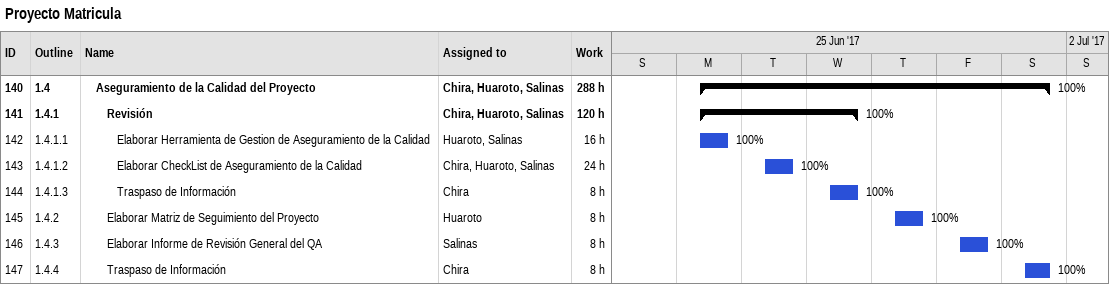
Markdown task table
Proyecto Matricula

| ID | WBS | Task | Start | Finish | Resources | % complete | Work (h) |
|---|---|---|---|---|---|---|---|
| 140 | 1.4 | **Aseguramiento de la Calidad del Proyecto** | 2017-06-26 | 2017-07-01 | Chira, Huaroto, Salinas | 100 | 288 |
| 141 | 1.4.1 | **Revisión** | 2017-06-26 | 2017-06-28 | Chira, Huaroto, Salinas | 100 | 120 |
| 142 | 1.4.1.1 | Elaborar Herramienta de Gestion de Aseguramiento de la Calidad | 2017-06-26 | 2017-06-26 | Huaroto, Salinas | 100 | 16 |
| 143 | 1.4.1.2 | Elaborar CheckList de Aseguramiento de la Calidad | 2017-06-27 | 2017-06-27 | Chira, Huaroto, Salinas | 100 | 24 |
| 144 | 1.4.1.3 | Traspaso de Información | 2017-06-28 | 2017-06-28 | Chira | 100 | 8 |
| 145 | 1.4.2 | Elaborar Matriz de Seguimiento del Proyecto | 2017-06-29 | 2017-06-29 | Huaroto | 100 | 8 |
| 146 | 1.4.3 | Elaborar Informe de Revisión General del QA | 2017-06-30 | 2017-06-30 | Salinas | 100 | 8 |
| 147 | 1.4.4 | Traspaso de Información | 2017-07-01 | 2017-07-01 | Chira | 100 | 8 |
